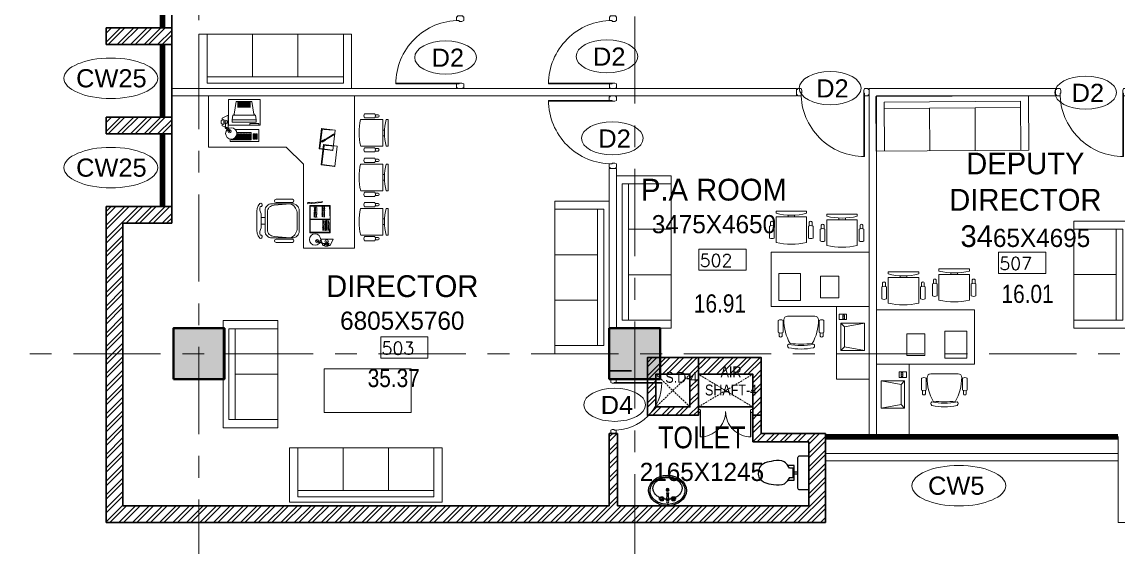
# Model space of a CAD drawing. Header units: millimetres. Extents: x 24487468 to 24959437, y -333213 to 842934.
# Drawn here: x 24725815 to 24740896, y 249635 to 256865 of the extents above; entities that cross this region are included whole.
import ezdxf

# ---------------------------------------------------------------- set-up
doc = ezdxf.new("R2010")
doc.units = ezdxf.units.MM
doc.header["$MEASUREMENT"] = 0
doc.linetypes.add('Centreline', pattern=[21, 12, -3, 3, -3])
doc.linetypes.add('DASHED2', pattern=[0.375, 0.25, -0.125])
doc.layers.get('0').update_dxf_attribs({"lineweight": 5})
for name, color, linetype, lineweight in [('A 0.13 dw', 175, 'Continuous', 5), ('A 0.13furniture', 30, 'Continuous', 0), ('AREA', 7, 'Continuous', 5), ('COLUMN', 12, 'Continuous', 40), ('FALSE CEILING', 7, 'Continuous', 35), ('HACTH', 8, 'Continuous', 0), ('hatch', 9, 'Continuous', 0), ('p1 plan grid lck', 6, 'Continuous', 5), ('room number', 99, 'Continuous', 20), ('text', 7, 'Continuous', 15), ('TEXT ROOM', 3, 'Continuous', 15), ('wall', 53, 'Continuous', 15), ('Wall1', 37, 'Continuous', 30), ('WALL2', 4, 'Continuous', 15), ('win shutters', 140, 'Continuous', 25)]:
    doc.layers.add(name, color=color, linetype=linetype, lineweight=lineweight)
doc.layers.add('A-BTEXT', color=57, linetype='Continuous')
doc.styles.add('arial', font='times.ttf')
doc.styles.add('ATTR', font='romans.shx', dxfattribs={"width": 0.8, "height": 0.48})
doc.styles.add('LABEL', font='arial.ttf', dxfattribs={"height": 18})
doc.styles.add('ordinary', font='arial.ttf')
doc.styles.add('ROMANS', font='romans__.ttf')
doc.styles.add('Tahoma', font='technic_.ttf')

# ---------------------------------------------------------------- blocks, each defined once
blk = doc.blocks.new('column 350')
at = {"layer": 'COLUMN', "ltscale": 100}
h = blk.add_hatch(color=256, dxfattribs=at)
h.dxf.hatch_style = 1
h.paths.add_polyline_path([(1327.5, 1037.5), (627.5, 1037.5), (627.5, 337.5), (1327.5, 337.5)])
blk.add_lwpolyline([(627.5, 1037.5), (1327.5, 1037.5), (1327.5, 337.5), (627.5, 337.5)], close=True, dxfattribs=at)
blk = doc.blocks.new('Door1000-flat-3')
at = {"layer": 'A 0.13 dw'}
for p, q in [((-38, 0), (-38, -12)), ((38, 0), (-38, 0)), ((-38, -12), (-50, -12)), ((-50, -12), (-50, -63)), ((-50, -63), (-25, -75)), ((-25, -75), (12, -75)), ((12, -75), (12, -63)), ((12, -63), (50, -63)), ((38, -12), (38, 0)), ((50, -12), (38, -12)), ((50, -63), (50, -12)), ((-50, -937), (-25, -925)), ((-50, -988), (-50, -937)), ((-38, -988), (-50, -988)), ((-38, -1000), (-38, -988)), ((38, -1000), (-38, -1000)), ((-25, -925), (12, -925)), ((12, -925), (12, -937)), ((12, -925), (886, -925)), ((12, -937), (50, -937)), ((12, -937), (886, -937)), ((50, -988), (38, -988)), ((38, -988), (38, -1000)), ((50, -937), (50, -988))]:
    blk.add_line(p, q, dxfattribs=at)
blk.add_lwpolyline([(886, -937), (886, -937, 0.414214), (12, -63)], format="xyb", dxfattribs=at)
blk = doc.blocks.new('Production Armchair 1-flat-3-flat-1')
at = {"layer": 'A 0.13furniture'}
for p, q in [((231, 315), (393, 315)), ((175, 302), (224, 302)), ((175, 262), (225, 262)), ((231, 250), (393, 250)), ((454, 189), (454, -188)), ((175, -261), (225, -261)), ((175, -300), (224, -300)), ((231, -248), (393, -248)), ((231, -313), (393, -313))]:
    blk.add_line(p, q, dxfattribs=at)
for centre, radius, start, end in [((284, 282), 62.8, 148.9511, 211.0489), ((340, 282), 62.8, 328.9511, 31.0489), ((804, 0), 804, 167.6021, 192.3979), ((44, 156), 30.3, 34.2916, 145.7084), ((854, 0), 804, 167.6021, 192.3979), ((1965, 0), 1896, 175.3453, 184.606), ((402, -433), 672, 89.8784, 119.0931), ((185, 282), 21.8, 114.8953, 245.3358), ((405, 190), 48.9, 359.252, 92.1864), ((44, -156), 30.3, 214.2902, 325.7098), ((402, 435), 672, 240.894, 270.1219), ((185, -280), 21.8, 114.6645, 245.1044), ((284, -281), 62.8, 148.9511, 211.0489), ((340, -281), 62.8, 328.9511, 31.0489), ((405, -188), 48.9, 267.8132, 0.748)]:
    blk.add_arc(centre, radius, start, end, dxfattribs=at)
at = {"layer": 'A 0.13furniture', "style": 'ATTR', "text_generation_flag": 4, "width": 0.8, "flags": 9}
blk.add_attdef('ESTCODE', (0, 0), '', height=0.126, rotation=270, dxfattribs=at)
blk = doc.blocks.new('Executive Armchair 1-flat-5-flat-1')
at = {"layer": 'A 0.13furniture'}
for p, q in [((-80.00175, 209.8875), (-430.05475, 209.8875)), ((-207.9205, 299.7425), (-369.9195, 299.7425)), ((-207.9205, 234.94), (-369.9195, 234.94)), ((-152.609, 286.8125), (-201.71775, 286.7925)), ((-152.68875, 247.275), (-200.6105, 247.28)), ((-80.00175, -209.89), (-80.00175, 209.8875)), ((0, 210), (-30.0025, 210)), ((0, 210), (0, -210)), ((-53.85975, 45), (-80.00175, 45)), ((-80.00175, -45), (-53.8405, -45)), ((-80.00175, -209.89), (-430.001, -209.89)), ((-207.9205, -234.9425), (-369.9195, -234.9425)), ((-207.9205, -299.745), (-369.9195, -299.745)), ((-152.609, -286.815), (-201.71775, -286.795)), ((-152.68875, -247.2775), (-200.6105, -247.2825)), ((0, -210), (-30.0025, -210))]:
    blk.add_line(p, q, dxfattribs=at)
for centre, radius, start, end in [((439.44675, 0.11), 894.44925, 166.435999999, 193.5788), ((-316.09875, 267.3425), 62.82115, 148.951400001, 211.048700002), ((-261.74125, 267.3425), 62.82123, 328.951400001, 31.04859), ((-161.7745, 267.0625), 21.77348, 294.664000001, 65.104889999), ((839.5795, 0), 894.58, 166.423299999, 193.576700001), ((-316.099, -267.3425), 62.821, 148.951299998, 211.048700002), ((-261.741, -267.3425), 62.821, 328.951299998, 31.04867), ((-161.7745, -267.065), 21.77342, 294.894900003, 65.336150001)]:
    blk.add_arc(centre, radius, start, end, dxfattribs=at)
at = {"layer": 'A 0.13furniture', "style": 'ATTR', "text_generation_flag": 4, "width": 0.8, "flags": 9}
blk.add_attdef('ESTCODE', (0, 0), '', height=0.1199, rotation=90, dxfattribs=at)
blk = doc.blocks.new('Executive Armchair 1-flat-6-flat-1')
at = {"layer": 'A 0.13furniture'}
for p, q in [((-80.00175, 209.8875), (-430.05475, 209.8875)), ((-207.9205, 299.7425), (-369.9195, 299.7425)), ((-207.9205, 234.94), (-369.9195, 234.94)), ((-152.609, 286.8125), (-201.71775, 286.7925)), ((-152.68875, 247.275), (-200.6105, 247.28)), ((-80.00175, -209.89), (-80.00175, 209.8875)), ((0, 210), (-30.0025, 210)), ((0, 210), (0, -210)), ((-53.85975, 45), (-80.00175, 45)), ((-80.00175, -45), (-53.8405, -45)), ((-80.00175, -209.89), (-430.001, -209.89)), ((-207.9205, -234.9425), (-369.9195, -234.9425)), ((-207.9205, -299.745), (-369.9195, -299.745)), ((-152.609, -286.815), (-201.71775, -286.795)), ((-152.68875, -247.2775), (-200.6105, -247.2825)), ((0, -210), (-30.0025, -210))]:
    blk.add_line(p, q, dxfattribs=at)
for centre, radius, start, end in [((439.44675, 0.11), 894.44925, 166.435999999, 193.5788), ((-316.09875, 267.3425), 62.82115, 148.951400001, 211.048700002), ((-261.74125, 267.3425), 62.82123, 328.951400001, 31.04859), ((-161.7745, 267.0625), 21.77348, 294.664000001, 65.104889999), ((839.5795, 0), 894.58, 166.423299999, 193.576700001), ((-316.099, -267.3425), 62.821, 148.951299998, 211.048700002), ((-261.741, -267.3425), 62.821, 328.951299998, 31.04867), ((-161.7745, -267.065), 21.77342, 294.894900003, 65.336150001)]:
    blk.add_arc(centre, radius, start, end, dxfattribs=at)
at = {"layer": 'A 0.13furniture', "style": 'ATTR', "text_generation_flag": 4, "width": 0.8, "flags": 9}
blk.add_attdef('ESTCODE', (0, 0), '', height=0.1199, rotation=90, dxfattribs=at)
blk = doc.blocks.new('ASD-flat-1-flat-1')
at = {"layer": 'A 0.13furniture'}
for p, q in [((552383, -73628), (551383, -73628)), ((551383, -73628), (551383, -74078)), ((551777, -74017), (551777, -73692)), ((551827, -73967), (551777, -73692)), ((551777, -73692), (552152, -73692)), ((552152, -73692), (552102, -73967)), ((552152, -73692), (552152, -74017)), ((551777, -74017), (551827, -73967)), ((552152, -74017), (551777, -74017)), ((552102, -73967), (551827, -73967)), ((552102, -73967), (552152, -74017)), ((552202, -73942), (552202, -74042)), ((552277, -73942), (552202, -73942)), ((552202, -74042), (552277, -74042)), ((552214, -73967), (552214, -73992)), ((552264, -73967), (552214, -73967)), ((552214, -73992), (552264, -73992)), ((552239, -73967), (552239, -73992)), ((552264, -73992), (552264, -73967)), ((552277, -74042), (552277, -73942)), ((551383, -74078), (552383, -74078))]:
    blk.add_line(p, q, dxfattribs=at)
for points in [[(553133, -73628), (553133, -74978), (552383, -74978), (552383, -73628)], [(552801, -74296), (552501, -74296), (552501, -74046), (552801, -74046)], [(552839, -74871), (552464, -74871), (552464, -74571), (552839, -74571)]]:
    blk.add_lwpolyline(points, close=True, dxfattribs=at)
for name, p in [('Executive Armchair 1-flat-6-flat-1', (553655, -74001)), ('Production Armchair 1-flat-3-flat-1', (551797, -74565)), ('Executive Armchair 1-flat-5-flat-1', (553696, -74699))]:
    blk.add_blockref(name, p, dxfattribs=at)
at = {"layer": 'A 0.13furniture', "style": 'ATTR', "width": 0.8, "flags": 9}
blk.add_attdef('ESTCODE', (551777, -73692), '', height=0.00147, dxfattribs=at)
blk = doc.blocks.new('*U36')
at = {"layer": 'room number'}
blk.add_lwpolyline([(46, 40), (46, 240), (491, 240), (491, 40)], close=True, dxfattribs=at)
at = {"layer": 'room number', "style": 'ROMANS'}
blk.add_attdef('ROOM_NUM', (53, 73), '', height=120, dxfattribs=at)
blk = doc.blocks.new('sdfsdfsdf')
at = {"layer": 'A 0.13furniture'}
for p, q in [((-162023, -615733), (-162014, -615531)), ((-161955, -615537), (-161948, -615556)), ((-161939, -615551), (-161955, -615537)), ((-161866, -615687), (-161948, -615556)), ((-161857, -615681), (-161939, -615551)), ((-161771, -615701), (-161762, -615499)), ((-161473, -615738), (-161446, -615540)), ((-161446, -615540), (-161442, -615536)), ((-161869, -615689), (-161857, -615681)), ((-161835, -615743), (-161869, -615689)), ((-161857, -615681), (-161854, -615680)), ((-161852, -615715), (-161856, -615717)), ((-161839, -615744), (-161856, -615717)), ((-161854, -615680), (-161820, -615734)), ((-161835, -615741), (-161852, -615715)), ((-161786, -615713), (-161771, -615701)), ((-161473, -615738), (-161771, -615701)), ((-161725, -615770), (-161698, -615571)), ((-161698, -615571), (-161693, -615568)), ((-160882, -615726), (-160885, -615746)), ((-160874, -615745), (-160882, -615726)), ((-160827, -615607), (-160813, -615620)), ((-160817, -615921), (-160813, -615620)), ((-160813, -615620), (-160612, -615607)), ((-160411, -615620), (-160612, -615607)), ((-160608, -615925), (-160608, -615607)), ((-160407, -615921), (-160411, -615620)), ((-160294, -615755), (-160294, -615561)), ((-160294, -615561), (-160199, -615607)), ((-160199, -615724), (-160294, -615755)), ((-160197, -615623), (-160266, -615806)), ((-160261, -615659), (-160197, -615623)), ((-160192, -615633), (-160260, -615815)), ((-160257, -615669), (-160192, -615633)), ((-160226, -615705), (-160226, -615627)), ((-160226, -615627), (-160188, -615645)), ((-160188, -615692), (-160226, -615705)), ((-160199, -615640), (-160199, -615607)), ((-160199, -615724), (-160199, -615696)), ((-160188, -615692), (-160188, -615645)), ((-162038, -615745), (-162023, -615733)), ((-161725, -615770), (-162023, -615733)), ((-161835, -615741), (-161839, -615744)), ((-161820, -615734), (-161835, -615743)), ((-161725, -615770), (-161717, -615781)), ((-161466, -615749), (-161473, -615738)), ((-160871, -615899), (-160885, -615746)), ((-160875, -615899), (-160860, -615898)), ((-160869, -615963), (-160875, -615899)), ((-160860, -615898), (-160874, -615745)), ((-160860, -615898), (-160857, -615898)), ((-160857, -615898), (-160851, -615962)), ((-161746, -616298), (-161478, -616030)), ((-160871, -615930), (-160875, -615931)), ((-160872, -615962), (-160875, -615931)), ((-160868, -615961), (-160872, -615962)), ((-160868, -615961), (-160871, -615930)), ((-160851, -615962), (-160869, -615963)), ((-160827, -615929), (-160817, -615921)), ((-160817, -615921), (-160616, -615925)), ((-160616, -615925), (-160612, -615929)), ((-160407, -615921), (-160608, -615925)), ((-160925, -616203), (-160925, -616458)), ((-160873, -616203), (-160873, -616458)), ((-160296, -616203), (-160296, -616458)), ((-160244, -616203), (-160244, -616458)), ((-162495, -616707), (-162495, -617205)), ((-162092, -616707), (-162495, -616707)), ((-162116, -616731), (-162116, -616873)), ((-162092, -616731), (-162116, -616731)), ((-162092, -617205), (-162092, -616707)), ((-162024, -616731), (-162024, -617102)), ((-161835, -616731), (-162024, -616731)), ((-161835, -617181), (-161835, -616731)), ((-160638, -616631), (-160638, -616694)), ((-160531, -616631), (-160531, -616694)), ((-162464, -616838), (-162265, -616808)), ((-162464, -616838), (-162464, -617087)), ((-162464, -616866), (-162370, -616866)), ((-162464, -616877), (-162370, -616877)), ((-162464, -616887), (-162370, -616887)), ((-162464, -616898), (-162370, -616898)), ((-162464, -616909), (-162370, -616909)), ((-162464, -616920), (-162370, -616920)), ((-162464, -616930), (-162370, -616930)), ((-162173, -616773), (-162245, -616784)), ((-162245, -617140), (-162245, -616784)), ((-162173, -616773), (-162173, -617151)), ((-162139, -616773), (-162173, -616773)), ((-162139, -617151), (-162139, -616773)), ((-162116, -616873), (-162092, -616873)), ((-161977, -616850), (-161977, -617076)), ((-161859, -616850), (-161977, -616850)), ((-161859, -617158), (-161859, -616850)), ((-162464, -616941), (-162370, -616941)), ((-162464, -616941), (-162370, -616941)), ((-162464, -616952), (-162370, -616952)), ((-162464, -616963), (-162370, -616963)), ((-162464, -616973), (-162370, -616973)), ((-162464, -616984), (-162370, -616984)), ((-162464, -616995), (-162370, -616995)), ((-162464, -617005), (-162370, -617005)), ((-162464, -617016), (-162370, -617016)), ((-162464, -617027), (-162370, -617027)), ((-162464, -617038), (-162370, -617038)), ((-162464, -617048), (-162370, -617048)), ((-162464, -617059), (-162370, -617059)), ((-162464, -617087), (-162265, -617116)), ((-162495, -617205), (-162092, -617205)), ((-162245, -617140), (-162173, -617151)), ((-162245, -617214), (-162199, -617309)), ((-162050, -617214), (-162245, -617214)), ((-162173, -617151), (-162139, -617151)), ((-162146, -617247), (-162056, -617257)), ((-162136, -617251), (-162047, -617262)), ((-162082, -617309), (-162050, -617214)), ((-162056, -617257), (-161999, -617188)), ((-162047, -617262), (-161990, -617194)), ((-161872, -617181), (-161835, -617181)), ((-161870, -617158), (-161859, -617158)), ((-162166, -617309), (-162199, -617309)), ((-162101, -617283), (-162179, -617283)), ((-162179, -617283), (-162161, -617321)), ((-162114, -617321), (-162161, -617321)), ((-162114, -617321), (-162101, -617283)), ((-162082, -617309), (-162110, -617309))]:
    blk.add_line(p, q, dxfattribs=at)
for points in [[(-162552, -616019), (-162552, -615224), (-160152, -615224), (-160152, -615734)], [(-160152, -615734), (-160152, -616030), (-161478, -616030)], [(-161746, -616298), (-161746, -617524), (-162552, -617524), (-162552, -616019)], [(-161922, -617083), (-161915, -617083), (-161915, -617086)], [(-161910, -617089), (-161910, -617083), (-161902, -617083), (-161902, -617096)], [(-161892, -617105), (-161886, -617105), (-161886, -617112)], [(-161876, -617131), (-161872, -617131), (-161872, -617146), (-161872, -617146)]]:
    blk.add_lwpolyline(points, dxfattribs=at)
for points in [[(-161693, -615568), (-161717, -615781), (-162038, -615745), (-162014, -615531)], [(-161442, -615536), (-161466, -615749), (-161786, -615713), (-161762, -615499)], [(-160612, -615929), (-160827, -615929), (-160827, -615607), (-160612, -615607)], [(-160612, -615929), (-160397, -615929), (-160397, -615607), (-160612, -615607)], [(-161945, -616758), (-161945, -616773), (-161954, -616773), (-161954, -616758)], [(-161930, -616758), (-161930, -616773), (-161939, -616773), (-161939, -616758)], [(-161915, -616758), (-161915, -616773), (-161924, -616773), (-161924, -616758)], [(-161902, -616758), (-161902, -616773), (-161910, -616773), (-161910, -616758)], [(-161886, -616758), (-161886, -616773), (-161895, -616773), (-161895, -616758)], [(-161872, -616758), (-161872, -616773), (-161880, -616773), (-161880, -616758)], [(-161945, -616784), (-161945, -616799), (-161954, -616799), (-161954, -616784)], [(-161945, -616806), (-161945, -616821), (-161954, -616821), (-161954, -616806)], [(-161945, -616865), (-161945, -616881), (-161954, -616881), (-161954, -616865)], [(-161945, -616891), (-161945, -616906), (-161954, -616906), (-161954, -616891)], [(-161945, -616914), (-161945, -616929), (-161954, -616929), (-161954, -616914)], [(-161930, -616784), (-161930, -616799), (-161939, -616799), (-161939, -616784)], [(-161930, -616806), (-161930, -616821), (-161939, -616821), (-161939, -616806)], [(-161930, -616865), (-161930, -616881), (-161939, -616881), (-161939, -616865)], [(-161930, -616891), (-161930, -616906), (-161939, -616906), (-161939, -616891)], [(-161930, -616914), (-161930, -616929), (-161939, -616929), (-161939, -616914)], [(-161915, -616784), (-161915, -616799), (-161924, -616799), (-161924, -616784)], [(-161915, -616806), (-161915, -616821), (-161924, -616821), (-161924, -616806)], [(-161915, -616865), (-161915, -616881), (-161924, -616881), (-161924, -616865)], [(-161915, -616891), (-161915, -616906), (-161924, -616906), (-161924, -616891)], [(-161915, -616914), (-161915, -616929), (-161924, -616929), (-161924, -616914)], [(-161902, -616784), (-161902, -616799), (-161910, -616799), (-161910, -616784)], [(-161902, -616806), (-161902, -616821), (-161910, -616821), (-161910, -616806)], [(-161902, -616865), (-161902, -616881), (-161910, -616881), (-161910, -616865)], [(-161902, -616891), (-161902, -616906), (-161910, -616906), (-161910, -616891)], [(-161902, -616914), (-161902, -616929), (-161910, -616929), (-161910, -616914)], [(-161886, -616784), (-161886, -616799), (-161895, -616799), (-161895, -616784)], [(-161886, -616806), (-161886, -616821), (-161895, -616821), (-161895, -616806)], [(-161886, -616865), (-161886, -616881), (-161895, -616881), (-161895, -616865)], [(-161886, -616891), (-161886, -616906), (-161895, -616906), (-161895, -616891)], [(-161886, -616914), (-161886, -616929), (-161895, -616929), (-161895, -616914)], [(-161872, -616784), (-161872, -616799), (-161880, -616799), (-161880, -616784)], [(-161872, -616806), (-161872, -616821), (-161880, -616821), (-161880, -616806)], [(-161872, -616865), (-161872, -616881), (-161880, -616881), (-161880, -616865)], [(-161872, -616891), (-161872, -616906), (-161880, -616906), (-161880, -616891)], [(-161872, -616914), (-161872, -616929), (-161880, -616929), (-161880, -616914)], [(-161945, -616940), (-161945, -616955), (-161954, -616955), (-161954, -616940)], [(-161945, -616960), (-161945, -616976), (-161954, -616976), (-161954, -616960)], [(-161945, -616986), (-161945, -617001), (-161954, -617001), (-161954, -616986)], [(-161945, -617009), (-161945, -617024), (-161954, -617024), (-161954, -617009)], [(-161945, -617035), (-161945, -617050), (-161954, -617050), (-161954, -617035)], [(-161945, -617057), (-161945, -617072), (-161954, -617072), (-161954, -617057)], [(-161930, -616940), (-161930, -616955), (-161939, -616955), (-161939, -616940)], [(-161930, -616960), (-161930, -616976), (-161939, -616976), (-161939, -616960)], [(-161930, -616986), (-161930, -617001), (-161939, -617001), (-161939, -616986)], [(-161930, -617009), (-161930, -617024), (-161939, -617024), (-161939, -617009)], [(-161930, -617035), (-161930, -617050), (-161939, -617050), (-161939, -617035)], [(-161930, -617057), (-161930, -617072), (-161939, -617072), (-161939, -617057)], [(-161915, -616940), (-161915, -616955), (-161924, -616955), (-161924, -616940)], [(-161915, -616960), (-161915, -616976), (-161924, -616976), (-161924, -616960)], [(-161915, -616986), (-161915, -617001), (-161924, -617001), (-161924, -616986)], [(-161915, -617009), (-161915, -617024), (-161924, -617024), (-161924, -617009)], [(-161915, -617035), (-161915, -617050), (-161924, -617050), (-161924, -617035)], [(-161915, -617057), (-161915, -617072), (-161924, -617072), (-161924, -617057)], [(-161902, -616940), (-161902, -616955), (-161910, -616955), (-161910, -616940)], [(-161902, -616960), (-161902, -616976), (-161910, -616976), (-161910, -616960)], [(-161902, -616986), (-161902, -617001), (-161910, -617001), (-161910, -616986)], [(-161902, -617009), (-161902, -617024), (-161910, -617024), (-161910, -617009)], [(-161902, -617035), (-161902, -617050), (-161910, -617050), (-161910, -617035)], [(-161902, -617057), (-161902, -617072), (-161910, -617072), (-161910, -617057)], [(-161886, -616940), (-161886, -616955), (-161895, -616955), (-161895, -616940)], [(-161886, -616960), (-161886, -616976), (-161895, -616976), (-161895, -616960)], [(-161886, -616986), (-161886, -617001), (-161895, -617001), (-161895, -616986)], [(-161886, -617009), (-161886, -617024), (-161895, -617024), (-161895, -617009)], [(-161886, -617035), (-161886, -617050), (-161895, -617050), (-161895, -617035)], [(-161886, -617057), (-161886, -617072), (-161895, -617072), (-161895, -617057)], [(-161886, -617083), (-161886, -617098), (-161895, -617098), (-161895, -617083)], [(-161872, -616940), (-161872, -616955), (-161880, -616955), (-161880, -616940)], [(-161872, -616960), (-161872, -616976), (-161880, -616976), (-161880, -616960)], [(-161872, -616986), (-161872, -617001), (-161880, -617001), (-161880, -616986)], [(-161872, -617009), (-161872, -617024), (-161880, -617024), (-161880, -617009)], [(-161872, -617035), (-161872, -617050), (-161880, -617050), (-161880, -617035)], [(-161872, -617057), (-161872, -617072), (-161880, -617072), (-161880, -617057)], [(-161872, -617083), (-161872, -617098), (-161880, -617098), (-161880, -617083)], [(-161872, -617105), (-161872, -617120), (-161880, -617120), (-161880, -617105)]]:
    blk.add_lwpolyline(points, close=True, dxfattribs=at)
for points in [[(-160584, -616096), (-160746, -616096, 0.414214), (-160853, -616203), (-160853, -616526, 0.418376), (-160746, -616631), (-160584, -616631)], [(-160584, -616130), (-160721, -616130, 0.28028), (-160853, -616237), (-160829, -616490, 0.418376), (-160721, -616596), (-160584, -616596)], [(-160584, -616096), (-160423, -616096, -0.414214), (-160316, -616203), (-160316, -616526, -0.418376), (-160423, -616631), (-160584, -616631)], [(-160584, -616130), (-160447, -616130, -0.28028), (-160316, -616237), (-160340, -616490, -0.418376), (-160447, -616596), (-160584, -616596)], [(-160858, -616716, 0.207066), (-160694, -616763), (-160584, -616763)], [(-160809, -616707, 0.214578), (-160695, -616694), (-160584, -616694)], [(-160360, -616707, -0.214578), (-160474, -616694), (-160584, -616694)], [(-160311, -616716, -0.207066), (-160475, -616763), (-160584, -616763)]]:
    blk.add_lwpolyline(points, format="xyb", dxfattribs=at)
for centre, radius in [((-160259, -615664), 27.1), ((-160290, -615846), 89.7), ((-160263, -615811), 27.1), ((-161960, -617164), 89.7), ((-162141, -617249), 27.1), ((-161994, -617190), 27.1)]:
    blk.add_circle(centre, radius, dxfattribs=at)
for centre, radius, start, end in [((-160259, -615664), 5.37, 290.2362, 110.2362), ((-160263, -615811), 5.37, 124.9751, 304.9751), ((-160899, -616208), 26.3, 10.358, 169.4219), ((-160270, -616208), 26.3, 10.5781, 169.642), ((-160899, -616458), 25.9, 180, 0), ((-160270, -616458), 25.9, 180, 0), ((-160835, -616703), 26.3, 352.4652, 210.1772), ((-160334, -616703), 26.3, 329.8228, 187.5348), ((-162269, -616785), 23.8, 276.4338, 2.748), ((-162269, -617139), 23.8, 357.252, 83.5662), ((-162141, -617249), 5.37, 159.7638, 339.7638), ((-161995, -617191), 5.37, 325.0249, 145.0249)]:
    blk.add_arc(centre, radius, start, end, dxfattribs=at)
for points in [[(-160646, -615735), (-160657, -615736), (-160663, -615737), (-160671, -615736), (-160676, -615737), (-160685, -615736), (-160690, -615739), (-160699, -615734), (-160703, -615737), (-160714, -615734), (-160718, -615737), (-160725, -615734), (-160727, -615736), (-160747, -615733), (-160749, -615736), (-160755, -615733), (-160771, -615734), (-160774, -615731), (-160777, -615734), (-160781, -615733), (-160784, -615734), (-160793, -615735), (-160799, -615736), (-160803, -615734), (-160806, -615737), (-160807, -615736), (-160808, -615736)], [(-160642, -615718), (-160653, -615719), (-160658, -615721), (-160667, -615719), (-160672, -615721), (-160680, -615719), (-160686, -615722), (-160694, -615718), (-160698, -615721), (-160709, -615718), (-160713, -615721), (-160720, -615718), (-160723, -615719), (-160742, -615716), (-160745, -615719), (-160750, -615716), (-160767, -615717), (-160770, -615715), (-160772, -615718), (-160776, -615716), (-160779, -615718), (-160789, -615718), (-160794, -615719), (-160798, -615718), (-160801, -615720), (-160802, -615719), (-160804, -615719)], [(-160641, -615697), (-160652, -615698), (-160657, -615699), (-160666, -615698), (-160671, -615699), (-160679, -615698), (-160685, -615701), (-160693, -615697), (-160697, -615699), (-160708, -615697), (-160712, -615699), (-160719, -615697), (-160722, -615698), (-160741, -615695), (-160744, -615698), (-160749, -615695), (-160766, -615696), (-160769, -615694), (-160771, -615696), (-160775, -615695), (-160778, -615696), (-160788, -615697), (-160793, -615698), (-160797, -615696), (-160800, -615699), (-160801, -615698), (-160803, -615698)], [(-160435, -615672), (-160446, -615674), (-160452, -615675), (-160460, -615673), (-160465, -615675), (-160474, -615673), (-160479, -615676), (-160488, -615672), (-160491, -615675), (-160503, -615672), (-160507, -615675), (-160514, -615672), (-160516, -615674), (-160536, -615670), (-160538, -615673), (-160544, -615670), (-160560, -615672), (-160563, -615669), (-160566, -615672), (-160570, -615670), (-160572, -615672), (-160582, -615672), (-160588, -615673), (-160592, -615672), (-160594, -615675), (-160596, -615673), (-160597, -615673)], [(-160434, -615724), (-160445, -615725), (-160450, -615726), (-160459, -615725), (-160464, -615726), (-160473, -615725), (-160478, -615728), (-160486, -615723), (-160490, -615726), (-160502, -615723), (-160505, -615726), (-160513, -615723), (-160515, -615725), (-160534, -615722), (-160537, -615725), (-160543, -615722), (-160559, -615723), (-160562, -615720), (-160564, -615723), (-160569, -615722), (-160571, -615723), (-160581, -615723), (-160586, -615725), (-160591, -615723), (-160593, -615726), (-160595, -615725), (-160596, -615725)], [(-160431, -615655), (-160442, -615657), (-160447, -615658), (-160456, -615657), (-160461, -615658), (-160469, -615657), (-160475, -615660), (-160483, -615655), (-160487, -615658), (-160498, -615655), (-160502, -615658), (-160509, -615655), (-160512, -615657), (-160531, -615654), (-160534, -615656), (-160539, -615654), (-160556, -615655), (-160559, -615652), (-160561, -615655), (-160565, -615654), (-160568, -615655), (-160578, -615655), (-160583, -615656), (-160587, -615655), (-160590, -615658), (-160591, -615656), (-160593, -615656)], [(-160430, -615634), (-160441, -615636), (-160446, -615637), (-160454, -615635), (-160460, -615637), (-160468, -615635), (-160473, -615638), (-160482, -615634), (-160486, -615637), (-160497, -615634), (-160501, -615637), (-160508, -615634), (-160511, -615636), (-160530, -615632), (-160532, -615635), (-160538, -615632), (-160555, -615634), (-160557, -615631), (-160560, -615634), (-160564, -615633), (-160567, -615634), (-160577, -615634), (-160582, -615635), (-160586, -615634), (-160589, -615637), (-160590, -615635), (-160592, -615635)], [(-160430, -615707), (-160441, -615708), (-160446, -615710), (-160454, -615708), (-160460, -615710), (-160468, -615708), (-160473, -615711), (-160482, -615707), (-160486, -615710), (-160497, -615707), (-160501, -615710), (-160508, -615707), (-160511, -615708), (-160530, -615705), (-160532, -615708), (-160538, -615705), (-160555, -615706), (-160557, -615704), (-160560, -615706), (-160564, -615705), (-160567, -615706), (-160577, -615707), (-160582, -615708), (-160586, -615706), (-160589, -615709), (-160590, -615708), (-160592, -615708)], [(-160428, -615686), (-160439, -615687), (-160445, -615688), (-160453, -615687), (-160459, -615688), (-160467, -615687), (-160472, -615690), (-160481, -615685), (-160485, -615688), (-160496, -615685), (-160500, -615688), (-160507, -615685), (-160509, -615687), (-160529, -615684), (-160531, -615687), (-160537, -615684), (-160554, -615685), (-160556, -615682), (-160559, -615685), (-160563, -615684), (-160566, -615685), (-160576, -615685), (-160581, -615687), (-160585, -615685), (-160588, -615688), (-160589, -615687), (-160590, -615687)], [(-160644, -615857), (-160655, -615859), (-160660, -615860), (-160669, -615859), (-160674, -615860), (-160683, -615859), (-160688, -615862), (-160696, -615857), (-160700, -615860), (-160712, -615857), (-160715, -615860), (-160723, -615857), (-160725, -615859), (-160744, -615856), (-160747, -615859), (-160753, -615856), (-160769, -615857), (-160772, -615854), (-160774, -615857), (-160779, -615856), (-160781, -615857), (-160791, -615857), (-160796, -615859), (-160801, -615857), (-160803, -615860), (-160805, -615859), (-160806, -615859)], [(-160639, -615841), (-160650, -615842), (-160656, -615843), (-160664, -615842), (-160670, -615843), (-160678, -615842), (-160683, -615845), (-160692, -615841), (-160696, -615843), (-160707, -615841), (-160711, -615843), (-160718, -615841), (-160721, -615842), (-160740, -615839), (-160742, -615842), (-160748, -615839), (-160765, -615840), (-160767, -615837), (-160770, -615840), (-160774, -615839), (-160777, -615840), (-160787, -615841), (-160792, -615842), (-160796, -615840), (-160799, -615843), (-160800, -615842), (-160802, -615842)], [(-160638, -615819), (-160649, -615821), (-160655, -615822), (-160663, -615821), (-160669, -615822), (-160677, -615821), (-160682, -615824), (-160691, -615819), (-160695, -615822), (-160706, -615819), (-160710, -615822), (-160717, -615819), (-160719, -615821), (-160739, -615818), (-160741, -615821), (-160747, -615818), (-160764, -615819), (-160766, -615816), (-160769, -615819), (-160773, -615818), (-160776, -615819), (-160785, -615819), (-160791, -615821), (-160795, -615819), (-160798, -615822), (-160799, -615821), (-160800, -615821)]]:
    blk.add_spline(points, degree=3, dxfattribs=at)
at = {"layer": 'A 0.13furniture', "rotation": 90}
for name, p in [('Executive Armchair 1-flat-6-flat-1', (-161968, -614699)), ('Executive Armchair 1-flat-6-flat-1', (-161269, -614699)), ('Executive Armchair 1-flat-5-flat-1', (-160571, -614699))]:
    blk.add_blockref(name, p, dxfattribs=at)
blk = doc.blocks.new('md1')
at = {"layer": 'A 0.13 dw'}
for p, q in [((-924, 1799), (-936, 1799)), ((-936, 1799), (-936, 1748)), ((-936, 1748), (-911, 1736)), ((-924, 1811), (-924, 1799)), ((-848, 1811), (-924, 1811)), ((-911, 1736), (-874, 1736)), ((-874, 1736), (-874, 1748)), ((-874, 1748), (-836, 1748)), ((-874, 1748), (0, 1748)), ((-874, 1736), (0, 1736)), ((-848, 1799), (-848, 1811)), ((-836, 1799), (-848, 1799)), ((-836, 1748), (-836, 1799)), ((-936, 0), (-911, 12)), ((-936, -51), (-936, 0)), ((-911, 12), (-874, 12)), ((-874, 12), (-874, 0)), ((-874, 12), (0, 12)), ((-874, 0), (-836, 0)), ((-874, 0), (0, 0)), ((-836, 0), (-836, -51)), ((-924, -51), (-936, -51)), ((-924, -63), (-924, -51)), ((-848, -63), (-924, -63)), ((-836, -51), (-848, -51)), ((-848, -51), (-848, -63))]:
    blk.add_line(p, q, dxfattribs=at)
for points in [[(0, 1748), (0, 1748, -0.414214), (-874, 874)], [(0, 0), (0, 0, 0.414214), (-874, 874)]]:
    blk.add_lwpolyline(points, format="xyb", dxfattribs=at)
blk = doc.blocks.new('VO2')
at = {"layer": 'HACTH', "linetype": 'DASHED2', "ltscale": 100}
for p, q in [((0, 730), (-450, 1200)), ((-450, 730), (0, 1200)), ((0, -135), (-450, 615)), ((0, 615), (-450, -135))]:
    blk.add_line(p, q, dxfattribs=at)
blk.add_lwpolyline([(0, -135), (-450, -135), (-450, 615), (0, 615)], dxfattribs=at)
at = {"layer": 'Wall1', "ltscale": 100}
for p, q in [((0, 615), (-450, 615)), ((0, 615), (115, 615)), ((0, 615), (0, -135)), ((0, -135), (-450, -135))]:
    blk.add_line(p, q, dxfattribs=at)
for points in [[(115, -135), (115, -250), (-680, -250), (-680, 1315), (115, 1315), (115, 615)], [(115, -250), (-680, -250), (-680, 1315), (115, 1315), (115, 615)], [(-450, 1025), (-450, 1200), (0, 1200), (0, 730), (-450, 730)], [(-450, 730), (-450, 1200), (0, 1200), (0, 730)], [(115, -135), (-450, -135), (-450, 615)], [(0, -135), (0, -135), (-450, -135)]]:
    blk.add_lwpolyline(points, dxfattribs=at)
at = {"layer": 'WALL2', "xscale": -0.4001994771859112, "yscale": 0.4001994771859112, "zscale": 0.4001994771859112, "rotation": 180}
blk.add_blockref('md1', (412, 590), dxfattribs=at)
blk = doc.blocks.new('charpi western plan with cistern')
at = {"linetype": 'Continuous'}
for p, q in [((-16, 202), (-16, 150)), ((16, 150), (16, 202))]:
    blk.add_line(p, q, dxfattribs=at)
for points in [[(100, 288), (100, 202), (-100, 202), (-100, 288)], [(65, 265), (65, 217), (-65, 217), (-65, 265)]]:
    blk.add_lwpolyline(points, dxfattribs=at)
blk.add_lwpolyline([(235, 125, 0.414214), (210, 150), (210, 150), (-210, 150), (-210, 150, 0.414214), (-235, 125), (-235, 125), (-235, 0), (235, 0)], format="xyb", close=True, dxfattribs=at)
for points in [[(-65, 265), (-153, 341), (-164, 486), (-73, 677), (0, 694)], [(65, 265), (153, 341), (165, 486), (73, 677), (0, 694)]]:
    blk.add_spline(points, degree=3)
blk = doc.blocks.new('sdtgkljb m')
at = {"layer": 'A-BTEXT'}
for p, q in [((1270.14, 1569.35), (1270.84, 1568.64)), ((1271.02, 1570.13), (1270.15, 1569.27)), ((1270.25, 1569.77), (1271.27, 1568.74)), ((1271.38, 1569.96), (1270.32, 1568.91)), ((1270.51, 1570.04), (1271.54, 1569.01)), ((1271.6, 1569.65), (1270.63, 1568.69)), ((1270.94, 1570.14), (1271.64, 1569.44)), ((1271.59, 1569.11), (1271.17, 1568.69)), ((1272.92, 1570.12), (1272.92, 1568.62)), ((1275.93, 1572.36), (1275.94, 1574.36)), ((1276.43, 1572.36), (1275.93, 1572.36)), ((1275.94, 1574.36), (1276.44, 1574.36)), ((1276.44, 1574.86), (1276.43, 1571.86)), ((1276.43, 1571.86), (1277.43, 1571.85)), ((1277.44, 1574.85), (1276.44, 1574.86)), ((1277.44, 1574.35), (1277.43, 1572.35)), ((1277.43, 1572.35), (1278.43, 1572.35)), ((1277.43, 1571.85), (1277.43, 1572.35)), ((1277.44, 1574.35), (1277.44, 1574.85)), ((1278.44, 1574.35), (1277.44, 1574.35)), ((1277.92, 1568.35), (1277.92, 1570.35)), ((1277.92, 1569.6), (1277.92, 1569.1)), ((1278.42, 1569.6), (1277.92, 1569.6)), ((1277.92, 1569.1), (1278.42, 1569.1)), ((1278.42, 1569.1), (1278.42, 1569.6)), ((1278.43, 1572.35), (1278.44, 1574.35)), ((1275.9, 1564.36), (1275.91, 1566.36)), ((1276.4, 1564.36), (1275.9, 1564.36)), ((1275.91, 1566.36), (1276.41, 1566.36)), ((1276.41, 1566.86), (1276.4, 1563.86)), ((1276.4, 1563.86), (1277.4, 1563.85)), ((1277.41, 1566.85), (1276.41, 1566.86)), ((1277.41, 1566.35), (1277.4, 1564.35)), ((1277.4, 1563.85), (1277.4, 1564.35)), ((1277.4, 1564.35), (1278.4, 1564.35)), ((1277.41, 1566.35), (1277.41, 1566.85)), ((1278.41, 1566.35), (1277.41, 1566.35)), ((1278.4, 1564.35), (1278.41, 1566.35))]:
    blk.add_line(p, q, dxfattribs=at)
for centre, radius in [((1270.89, 1569.39), 1), ((1270.89, 1569.39), 0.75), ((1279.17, 1569.39), 0.75)]:
    blk.add_circle(centre, radius, dxfattribs=at)
for centre, start, end in [((1274.84, 1582.63), 261.27228, 284.08628), ((1274.76, 1556.1), 75.54745, 98.36168)]:
    blk.add_arc(centre, 12.66, start, end, dxfattribs=at)
at = {"layer": 'A-BTEXT', "extrusion": (0, 0, -1)}
blk.add_ellipse((1271.42, 1569.42), major_axis=(0.04, 13), ratio=0.807692, start_param=3.141593, end_param=9.424778, dxfattribs=at)
at = {"layer": 'A-BTEXT'}
for points, knots in [([(1271.38, 1557.42), (1270.64, 1557.42), (1269.9, 1557.53), (1268.13, 1558.07), (1267.12, 1558.63), (1265.28, 1560.15), (1264.46, 1561.13), (1263.13, 1563.38), (1262.62, 1564.66), (1261.99, 1567.38), (1261.86, 1568.81), (1262.02, 1571.64), (1262.3, 1573.04), (1263.22, 1575.62), (1263.86, 1576.8), (1265.42, 1578.8), (1266.33, 1579.63), (1268.3, 1580.83), (1269.35, 1581.21), (1271.5, 1581.5), (1272.59, 1581.41), (1274.69, 1580.77), (1275.71, 1580.22), (1277.54, 1578.7), (1278.36, 1577.73), (1279.7, 1575.48), (1280.21, 1574.19), (1280.85, 1571.48), (1280.97, 1570.05), (1280.82, 1567.22), (1280.55, 1565.82), (1279.63, 1563.24), (1278.99, 1562.06), (1277.44, 1560.05), (1276.53, 1559.22), (1274.56, 1558.02), (1273.5, 1557.64), (1272.08, 1557.44), (1271.73, 1557.42), (1271.38, 1557.42)], [0, 0, 0, 0, 0.239071, 0.239071, 0.587936, 0.587936, 0.9368, 0.9368, 1.285665, 1.285665, 1.63453, 1.63453, 1.983394, 1.983394, 2.332259, 2.332259, 2.681124, 2.681124, 3.029988, 3.029988, 3.378853, 3.378853, 3.727717, 3.727717, 4.076582, 4.076582, 4.425447, 4.425447, 4.774311, 4.774311, 5.123176, 5.123176, 5.472041, 5.472041, 5.820905, 5.820905, 6.16977, 6.16977, 6.283185, 6.283185, 6.283185, 6.283185]), ([(1269.89, 1559.42), (1269.17, 1559.43), (1268.46, 1559.57), (1267.05, 1560.14), (1266.35, 1560.58), (1265.06, 1561.76), (1264.46, 1562.51), (1263.47, 1564.23), (1263.07, 1565.22), (1262.54, 1567.32), (1262.41, 1568.44), (1262.43, 1570.67), (1262.59, 1571.78), (1263.16, 1573.86), (1263.58, 1574.83), (1264.61, 1576.52), (1265.22, 1577.24), (1266.53, 1578.38), (1267.23, 1578.79), (1268.65, 1579.32), (1269.37, 1579.44), (1270.8, 1579.4), (1271.51, 1579.24), (1272.92, 1578.63), (1273.61, 1578.17), (1274.89, 1576.96), (1275.48, 1576.2), (1276.45, 1574.44), (1276.83, 1573.44), (1277.33, 1571.33), (1277.44, 1570.2), (1277.38, 1567.98), (1277.21, 1566.87), (1276.6, 1564.8), (1276.17, 1563.85), (1275.12, 1562.19), (1274.5, 1561.49), (1273.18, 1560.39), (1272.47, 1559.99), (1271.14, 1559.53), (1270.51, 1559.42), (1269.89, 1559.42)], [0, 0, 0, 0, 0.316111, 0.316111, 0.632222, 0.632222, 0.948333, 0.948333, 1.264445, 1.264445, 1.580556, 1.580556, 1.896667, 1.896667, 2.212778, 2.212778, 2.528889, 2.528889, 2.845, 2.845, 3.161111, 3.161111, 3.477223, 3.477223, 3.793334, 3.793334, 4.109445, 4.109445, 4.425556, 4.425556, 4.741667, 4.741667, 5.057778, 5.057778, 5.373889, 5.373889, 5.690001, 5.690001, 6.006112, 6.006112, 6.283185, 6.283185, 6.283185, 6.283185])]:
    blk.add_open_spline(points, degree=3, knots=knots, dxfattribs=at)
blk = doc.blocks.new("84'' Sofa-flat-3-flat-1")
at = {"layer": 'A 0.13furniture'}
for p, q in [((-1987.5, -75), (-1987.5, -749.999925)), ((-112.5, -75), (-1987.5, -75)), ((-112.5, -749.999925), (-112.5, -75)), ((-112.5, -162.5), (-1987.5, -162.5)), ((-1362.5, -162.5), (-1362.5, -749.999925)), ((-737.5, -162.5), (-737.5, -749.999925))]:
    blk.add_line(p, q, dxfattribs=at)
blk.add_lwpolyline([(0, -749.999925), (0, 0), (-2100, 0), (-2100, -749.999925)], close=True, dxfattribs=at)
at = {"layer": 'A 0.13furniture', "style": 'ATTR', "text_generation_flag": 4, "width": 0.8, "flags": 9}
blk.add_attdef('ESTCODE', (0, 0), '', height=0.42, rotation=180, dxfattribs=at)
blk = doc.blocks.new('s11')
at = {"layer": 'A 0.13furniture'}
for p, q in [((-1363, 675), (-1363, 0)), ((-113, 675), (-1363, 675)), ((-113, 0), (-113, 675)), ((-1363, 587), (-1363, 0)), ((-113, 587), (-1363, 587)), ((-738, 587), (-738, 0))]:
    blk.add_line(p, q, dxfattribs=at)
blk.add_lwpolyline([(0, 0), (0, 750), (-1475, 750), (-1475, 0)], close=True, dxfattribs=at)
at = {"layer": 'A 0.13furniture', "style": 'ATTR', "text_generation_flag": 4, "width": 0.8, "flags": 9}
blk.add_attdef('ESTCODE', (0, 750), '', height=0.42, rotation=180, dxfattribs=at)

msp = doc.modelspace()

# ---------------------------------------------------------------- hatches: boundary and pattern name
at = {"layer": 'hatch', "ltscale": 100}
h = msp.add_hatch(dxfattribs=at)
h.set_pattern_fill('ANSI32', color=256, scale=350)
h.set_pattern_definition([(45, (24727425.14, 256667.7), (-92.808, 92.808), []), (45, (24727487.02, 256667.7), (-92.808, 92.808), [])])
h.paths.add_polyline_path([(24727875.7, 256782.7), (24726974.6, 256782.7), (24726974.6, 256552.7), (24727875.7, 256552.7)])
h = msp.add_hatch(dxfattribs=at)
h.set_pattern_fill('ANSI32', color=256, scale=350)
h.set_pattern_definition([(45, (24727425.14, 255437.7), (-92.808, 92.808), []), (45, (24727487.02, 255437.7), (-92.808, 92.808), [])])
h.paths.add_polyline_path([(24727875.7, 255552.7), (24726974.6, 255552.7), (24726974.6, 255322.7), (24727875.7, 255322.7)])
h = msp.add_hatch(dxfattribs=at)
h.set_pattern_fill('ANSI32', color=256, scale=350)
h.set_pattern_definition([(45, (24731922.87, 252147.7), (-92.8078, 92.8078), []), (45, (24731984.74, 252147.7), (-92.8078, 92.8078), [])])
h.paths.add_polyline_path([(24736871.1, 251197.7), (24736641.1, 251197.7), (24735986.1, 251197.7), (24735986.1, 251449.8), (24735871.1, 251449.8), (24735871.1, 251082.7), (24736641.1, 251082.7), (24736641.1, 250202.7), (24734011.1, 250202.7), (24734011.1, 251197.7), (24733896.1, 251197.7), (24733896.1, 250202.7), (24727204.6, 250202.7), (24727204.6, 254092.7), (24727875.7, 254092.7), (24727875.7, 254322.7), (24726974.6, 254322.7), (24726974.6, 249972.7), (24736871.1, 249972.7)])
h = msp.add_hatch(dxfattribs=at)
h.set_pattern_fill('ANSI32', color=256, scale=350)
h.set_pattern_definition([(45, (24735203.62, 251847.28), (-92.808, 92.808), []), (45, (24735265.49, 251847.28), (-92.808, 92.808), [])])
h.paths.add_polyline_path([(24735121.1, 252244.8), (24734421.1, 252244.8), (24734421.1, 251449.8), (24735121.1, 251449.8)])
h.paths.add_polyline_path([(24735006.1, 251564.8), (24735006.1, 252014.8), (24734536.1, 252014.8), (24734536.1, 251564.8)], flags=16)
h.paths.add_polyline_path([(24735121.1, 252244.8), (24735121.1, 252014.8), (24735871.1, 252014.8), (24735871.1, 251449.8), (24735986.1, 251449.8), (24735986.1, 252244.8)])

# ---------------------------------------------------------------- linework, layer by layer
at = {"ltscale": 100}
msp.add_lwpolyline([(24727875.7, 266622.7), (24727875.7, 254322.7), (24726974.6, 254322.7), (24726974.6, 249972.7), (24736871.1, 249972.7), (24736871.1, 251152.7), (24740896.1, 251152.7), (24740896.1, 249972.7), (24745048.2, 249972.7), (24745048.2, 251147.7), (24755946, 251147.7), (24755946, 264997.7), (24745056.1, 264997.7), (24745056.1, 266622.7), (24740895.1, 266622.7), (24740895.1, 265457.7), (24736871.1, 265457.7), (24736871.1, 266622.7), (24727875.7, 266622.7)], dxfattribs=at)
at = {"layer": 'A 0.13furniture'}
msp.add_lwpolyline([(24729971.8, 251487.4), (24731171.8, 251487.4), (24731171.8, 252087.4), (24729971.8, 252087.4)], close=True, dxfattribs=at)
at = {"layer": 'hatch', "ltscale": 100}
for p, q in [((24727875.7, 254322.7), (24727875.7, 254092.7)), ((24735871.1, 251449.8), (24735986.1, 251449.8))]:
    msp.add_line(p, q, dxfattribs=at)
at = {"layer": 'p1 plan grid lck', "linetype": 'Centreline', "ltscale": 100}
for p, q in [((24734246.1, 282140.6), (24734246.1, 235293.6)), ((24728249.6, 281790.6), (24728249.6, 234943.6)), ((24709722.4, 252297.7), (24762027.1, 252297.7))]:
    msp.add_line(p, q, dxfattribs=at)
at = {"layer": 'text', "ltscale": 100}
for centre, major_axis, ratio in [((24731643.3, 256375.5), (-424.8, 0), 0.5372842), ((24733864, 256390.9), (-424.8, 0), 0.5372842), ((24727038.5, 256089.1), (-645.2, 0), 0.4312913), ((24736935.1, 255953.1), (-424.8, 0), 0.5372842), ((24740449.4, 255891.7), (-424.8, 0), 0.5372842), ((24733937.4, 255262.6), (-424.8, 0), 0.5372842), ((24727038.5, 254859.1), (-645.2, 0), 0.4312913), ((24733970.1, 251594.4), (-424.8, 0), 0.5372842), ((24738704.7, 250479.7), (-645.2, 0), 0.4312913)]:
    msp.add_ellipse(centre, major_axis=major_axis, ratio=ratio, dxfattribs=at)
at = {"layer": 'wall', "ltscale": 100}
for p, q in [((24736871.1, 250922.7), (24740896.1, 250922.7)), ((24736871.1, 250822.7), (24740896.1, 250822.7))]:
    msp.add_line(p, q, dxfattribs=at)
at = {"layer": 'Wall1', "ltscale": 100}
for p, q in [((24727875.7, 254322.7), (24727875.7, 266392.7)), ((24727875.7, 256782.7), (24726974.6, 256782.7)), ((24726974.6, 256552.7), (24726974.6, 256782.7)), ((24727875.7, 256552.7), (24726974.6, 256552.7)), ((24727875.7, 255552.7), (24726974.6, 255552.7)), ((24726974.6, 255322.7), (24726974.6, 255552.7)), ((24727875.7, 255322.7), (24726974.6, 255322.7)), ((24727875.7, 254322.7), (24726974.6, 254322.7)), ((24726974.6, 249972.7), (24726974.6, 254322.7)), ((24727875.7, 254322.7), (24727875.7, 254092.7)), ((24727875.7, 254092.7), (24727204.6, 254092.7)), ((24727204.6, 250202.7), (24727204.6, 254092.7)), ((24735986.1, 252244.8), (24735986.1, 251197.7)), ((24733896.1, 252062.7), (24734202.1, 252062.7)), ((24733896.1, 251947.7), (24733896.1, 252062.7)), ((24733896.1, 251947.7), (24734313.8, 251947.7)), ((24735871.1, 251557.7), (24735871.1, 251082.7)), ((24734011.1, 251197.7), (24733896.1, 251197.7)), ((24733896.1, 251197.7), (24733896.1, 250202.7)), ((24734011.1, 251197.7), (24734011.1, 250202.7)), ((24736641.1, 251197.7), (24735986.1, 251197.7)), ((24736641.1, 251197.7), (24736871.1, 251197.7)), ((24736871.1, 251197.7), (24736871.1, 249972.7)), ((24736871.1, 251152.7), (24740896.1, 251152.7)), ((24736641.1, 251082.7), (24735871.1, 251082.7)), ((24736641.1, 251082.7), (24736641.1, 250202.7)), ((24733896.1, 250202.7), (24727204.6, 250202.7)), ((24736641.1, 250202.7), (24734011.1, 250202.7)), ((24736871.1, 249972.7), (24726974.6, 249972.7))]:
    msp.add_line(p, q, dxfattribs=at)
for points in [[(24734421.1, 251449.8), (24735121.1, 251449.8), (24735121.1, 252244.8), (24734421.1, 252244.8)], [(24734536.1, 252014.8), (24735006.1, 252014.8), (24735006.1, 251564.8), (24734536.1, 251564.8)]]:
    msp.add_lwpolyline(points, close=True, dxfattribs=at)
at = {"layer": 'WALL2', "ltscale": 100}
for p, q in [((24727875.5, 255947.7), (24733207.1, 255947.7)), ((24733207.1, 255947.7), (24736471.2, 255947.7)), ((24736471.2, 255847.7), (24736471.2, 255947.7)), ((24737471.2, 255947.7), (24737571.2, 255947.7)), ((24737471.2, 255947.7), (24737471.2, 255847.7)), ((24737571.2, 255947.7), (24740035.1, 255947.7)), ((24740035.1, 255847.7), (24740035.1, 255947.7)), ((24727875.6, 255847.9), (24736471.2, 255847.7)), ((24737471.1, 251152.7), (24737471.2, 255847.7)), ((24737471.1, 251152.7), (24737471.2, 255847.7)), ((24737571.1, 251152.7), (24737571.2, 255847.7)), ((24737571.2, 255847.7), (24740035.1, 255847.7)), ((24733896.1, 252647.7), (24733896.1, 254847.7)), ((24733896.1, 254847.7), (24733996.1, 254847.7)), ((24733996.1, 252647.7), (24733996.1, 254847.7))]:
    msp.add_line(p, q, dxfattribs=at)
at = {"layer": 'win shutters', "ltscale": 100, "const_width": 75}
for points in [[(24727749.6, 256782.7), (24727749.6, 257782.7)], [(24727749.6, 255552.7), (24727749.6, 256552.7)], [(24727749.6, 254322.7), (24727749.6, 255322.7)], [(24736871.1, 251152.7), (24740896.1, 251152.7)]]:
    msp.add_lwpolyline(points, dxfattribs=at)

# ---------------------------------------------------------------- block references
at = {"layer": 'A 0.13 dw', "xscale": -1}
for p in [(24731844.4, 256947.7), (24733946.6, 256947.7)]:
    msp.add_blockref('Door1000-flat-3', p, dxfattribs=at)
at = {"layer": 'A 0.13 dw', "xscale": -1, "rotation": 90}
for p in [(24736471.2, 255897.7), (24740035.1, 255897.7)]:
    msp.add_blockref('Door1000-flat-3', p, dxfattribs=at)
at = {"layer": 'A 0.13 dw', "rotation": 180}
msp.add_blockref('Door1000-flat-3', (24733946.1, 254847.7), dxfattribs=at)
at = {"layer": 'A 0.13 dw', "xscale": -0.7499724901504311, "yscale": 0.7499724901504311, "zscale": 0.7499724901504311, "rotation": 180}
msp.add_blockref('Door1000-flat-3', (24733953.6, 251197.7), dxfattribs=at)
at = {"layer": 'A 0.13furniture'}
for name, p, rotation in [("84'' Sofa-flat-3-flat-1", (24728249.6, 255947.7), 179.9999994352299), ("84'' Sofa-flat-3-flat-1", (24739664.9, 255847.7), 0.3109532498536196), ("84'' Sofa-flat-3-flat-1", (24733896.1, 252297.7), 269.9999994352299), ('ASD-flat-1-flat-1', (24663942.6, -300230.4), 90.00000000000001), ("84'' Sofa-flat-3-flat-1", (24729496.5, 250251.2), 179.9999994352299)]:
    msp.add_blockref(name, p, dxfattribs=dict(at, rotation=rotation))
at = {"layer": 'A 0.13furniture', "ltscale": 100, "xscale": 0.8749099353706252, "yscale": 0.8749099353706252, "zscale": 0.8749099353706252, "rotation": 270}
msp.add_blockref('sdfsdfsdf', (25268657.8, 113629.4), dxfattribs=at)
at = {"layer": 'A 0.13furniture', "xscale": -1}
for name, p, rotation in [("84'' Sofa-flat-3-flat-1", (24733996.1, 252647.7), 89.99981634462334), ('ASD-flat-1-flat-1', (24811099.6, -299436), 270)]:
    msp.add_blockref(name, p, dxfattribs=dict(at, rotation=rotation))
at = {"layer": 'A-BTEXT', "linetype": 'Continuous', "extrusion": (-6.41232e-12, -1.4656e-11, -1), "zscale": -1, "rotation": 270.0003867551179}
msp.add_blockref('charpi western plan with cistern', (-24736641.1, 250656.1, 0), dxfattribs=at)
at = {"layer": 'A-BTEXT', "linetype": 'Continuous', "extrusion": (1.46764e-11, -6.36538e-12, -1), "xscale": 20.01431250013412, "yscale": 20.01431250013412, "zscale": -20.01431250013411, "rotation": 269.8168792472665}
msp.add_blockref('sdtgkljb m', (-24766026.5, 275959.7, 0), dxfattribs=at)
at = {"layer": 'COLUMN', "rotation": 89.99999999994951}
for p in [(24728937.1, 251320.2), (24734933.6, 251320.2)]:
    msp.add_blockref('column 350', p, dxfattribs=at)
at = {"layer": 'FALSE CEILING', "xscale": -1, "rotation": 90}
msp.add_blockref('VO2', (24735736.1, 251564.8), dxfattribs=at)
at = {"layer": 'room number', "xscale": 1.456692913385827, "yscale": 1.456692913385827, "zscale": 0.984251968503937}
for p, values in [((24735062.8, 253387.4), {'ROOM_NUM': '502'}), ((24739185.8, 253345), {'ROOM_NUM': '507'}), ((24730685.9, 252178.4), {'ROOM_NUM': '503'})]:
    msp.add_blockref('*U36', p, dxfattribs=at).add_auto_attribs(values)
at = {"layer": 'WALL2', "rotation": 270}
msp.add_blockref('s11', (24740285.1, 252647.7), dxfattribs=at)
at = {"layer": 'WALL2', "xscale": -1, "rotation": 90}
msp.add_blockref('s11', (24729335.6, 251278.9), dxfattribs=at)

# ---------------------------------------------------------------- texts
at = {"layer": 'AREA', "char_height": 250, "attachment_point": 1, "style": 'Tahoma'}
for s, insert, width in [('16.01', (24739292.6, 253246.2), 713.821), ('16.91', (24735060.1, 253113.8), 735.307), ('35.37', (24730571.8, 252087.4), 942.928)]:
    msp.add_mtext(s, dxfattribs=dict(at, insert=insert, width=width))
at = {"layer": 'text', "ltscale": 100, "char_height": 200, "attachment_point": 1, "style": 'ordinary'}
for s, insert in [('{\\H1.25x;D2}', (24731451.4, 256497.2)), ('{\\H1.25x;D2}', (24733672.1, 256512.6)), ('{\\H1.25x;D2}', (24736743.2, 256074.8)), ('{\\H1.25x;D2}', (24740257.5, 256013.3)), ('{\\H1.25x;D2}', (24733745.5, 255384.3)), ('{\\H1.25x;D4}', (24733778.2, 251716))]:
    msp.add_mtext_dynamic_manual_height_columns(s, width=373.513, gutter_width=15, heights=[0], dxfattribs=dict(at, insert=insert))
at = {"layer": 'text', "ltscale": 100, "char_height": 250, "width": 373.513, "attachment_point": 1, "style": 'ordinary'}
for s, insert in [('CW25', (24726560.4, 256214.3)), ('CW25', (24726560.4, 254984.3)), ('CW5', (24738281.4, 250604.9))]:
    msp.add_mtext(s, dxfattribs=dict(at, insert=insert))
at = {"layer": 'text', "char_height": 150, "width": 4499.814, "attachment_point": 2, "style": 'LABEL'}
for s, insert in [('\\pi-450,l600,t600;{\\fTechnic|b0|i0|c2|p2;S.D-4}', (24734812.1, 252047.2)), ('\\pi-450,l600,t600;{\\fTechnic|b0|i0|c2|p2;AIR \\PSHAFT-4}', (24735496.1, 252122.7))]:
    msp.add_mtext(s, dxfattribs=dict(at, insert=insert))
at = {"layer": 'TEXT ROOM', "char_height": 300, "attachment_point": 5, "style": 'arial'}
for s, insert, width in [('{\\fNirmala UI|b0|i0|c0|p34;DEPUTY DIRECTOR\\P34\\H0.83333x;65X4695}', (24739620.5, 254414.4), 3012.597), ('{\\fNirmala UI|b0|i0|c0|p34;P.A ROOM\\P\\H0.83333x;3475X4650}', (24735335.7, 254329), 3012.597), ('{\\fNirmala UI|b0|i0|c0|p34;DIRECTOR\\P\\H0.83333x;6805X5760}', (24731047.9, 253000.3), 3012.597), ('{\\fTechnic|b0|i0|c2|p2;TOILET\\P\\fNirmala UI|b0|i0|c0|p34;\\H0.83333x;2165X1245}', (24735170.2, 250918.4), 9381.345)]:
    msp.add_mtext(s, dxfattribs=dict(at, insert=insert, width=width))

doc.saveas('drawing.dxf')
